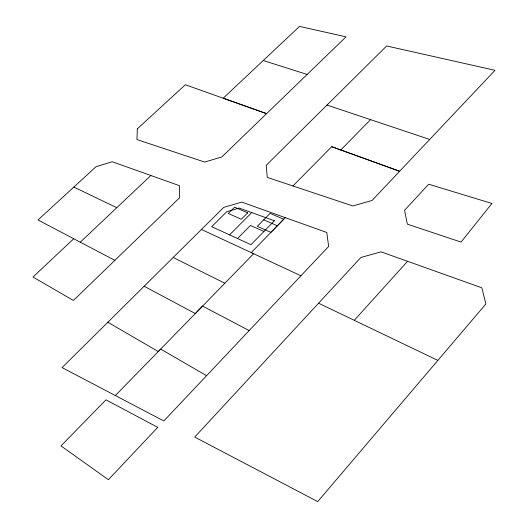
<?xml version="1.0" encoding="UTF-8"?>
<svg xmlns="http://www.w3.org/2000/svg" width="528" height="528" viewBox="0 0 528 528"><rect width="100%" height="100%" fill="white"/><g stroke="black" fill="none" stroke-linecap="round" stroke-linejoin="round"><path stroke-width="0.79" d="M354.288 320.324L407.57 261.294L481.82 287.806L485.899 303.943L317.717 501.6L194.72 437.078L360.875 257.479L381.051 251.843L407.57 261.294M429.706 139.445L372.121 200.422L352.836 205.953L267.267 177.408L266.244 165.271L386.654 45.969L495.007 70.31L429.706 139.445L326.99 105.059M285.285 217.642L251.203 252.602L300.94 275.768M144.157 286.242L195.294 313.553L253.625 253.737L201.445 229.462L62.053 367.6L163.832 420.961L328.64 246.437L326.799 232.478L241.765 202.099L223.74 207.385L201.445 229.462M115.361 395.545L160.67 349.081L206.593 375.679M292.934 185.975L331.749 146.685L340.784 149.978L370.55 119.645M237.514 238.537L250.444 225.463L263.941 231.469M229.574 234.894L251.744 212.593M80.289 242.174L150.883 175.494M73.742 238.735L32.993 277.028L73.392 300.452L179.566 197.802L179.467 185.671L112.233 161.746L96.05 166.69L38.003 219.971L114.873 260.344M263.248 60.522L307.138 74.441M340.784 149.978L399.637 171.263L331.749 146.685M263.703 219.833L277.339 225.779M318.575 303.204L437.864 360.4M73.841 187.077L116.794 207.695M173.184 257.479L224.855 283.259M249.17 330.594L202.587 306.082L158.261 351.549L107.824 322.238M137.32 128.832L136.95 139.57L204.706 162.076L221.846 156.928L346.031 36.848L299.521 26.4L223.212 98.201L266.6 113.652L185.341 84.737L137.32 128.832M491.918 203.465L461.063 242.088L407.345 224.149L404.547 210.302L428.696 184.213L491.918 203.465M157.76 427.376L108.379 479.695L60.984 445.909L105.97 399.835L157.76 427.376M283.734 219.232L270.91 232.373L257.294 226.34L270.072 213.365L283.734 219.232M274.402 220.79L250.965 244.715L211.708 226.69L226.835 211.655L239.177 208.045L274.402 220.79M247.698 212.85L241.316 219.259L228.294 213.484L234.643 207.161L247.698 212.85"/></g></svg>
